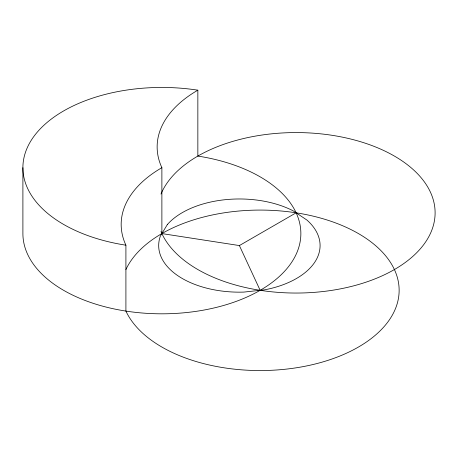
<?xml version="1.0" encoding="UTF-8"?>
<svg xmlns="http://www.w3.org/2000/svg" width="458" height="458" viewBox="0 0 458 458"><rect width="100%" height="100%" fill="white"/><g stroke="black" fill="none" stroke-linecap="round" stroke-linejoin="round"><path stroke-width="0.69" d="M125.91 269.55A138.98 80.236 0 0 1 339.865 224.586A138.98 80.236 0 0 1 339.865 356.043A138.98 80.236 0 0 1 125.91 311.085L125.91 245.19A138.98 80.236 0 0 1 27.635 146.915A138.98 80.236 0 0 1 197.85 90.18A138.98 80.236 0 0 0 161.88 167.685L161.88 233.58L239.385 245.568L296.12 212.81M239.385 245.568L260.15 290.315M197.85 90.18L197.85 156.075A138.98 80.236 0 0 1 298.748 247.515A138.98 80.236 0 0 1 149.766 313.512A138.98 80.236 0 0 1 22.9 233.58L22.9 167.685M160.993 194.066A138.98 80.236 0 0 1 374.85 146.686A138.98 80.236 0 0 1 374.85 278.933A138.98 80.236 0 0 1 160.993 231.559M125.91 245.19A138.98 80.236 0 0 1 161.88 167.685M167.347 224.563L160.386 236.042A80.705 46.596 0 0 0 243.896 292.089L264.598 289.828A80.705 46.596 0 0 0 306.912 220.052L293.172 210.829A80.705 46.596 0 0 0 167.347 224.563"/></g></svg>
